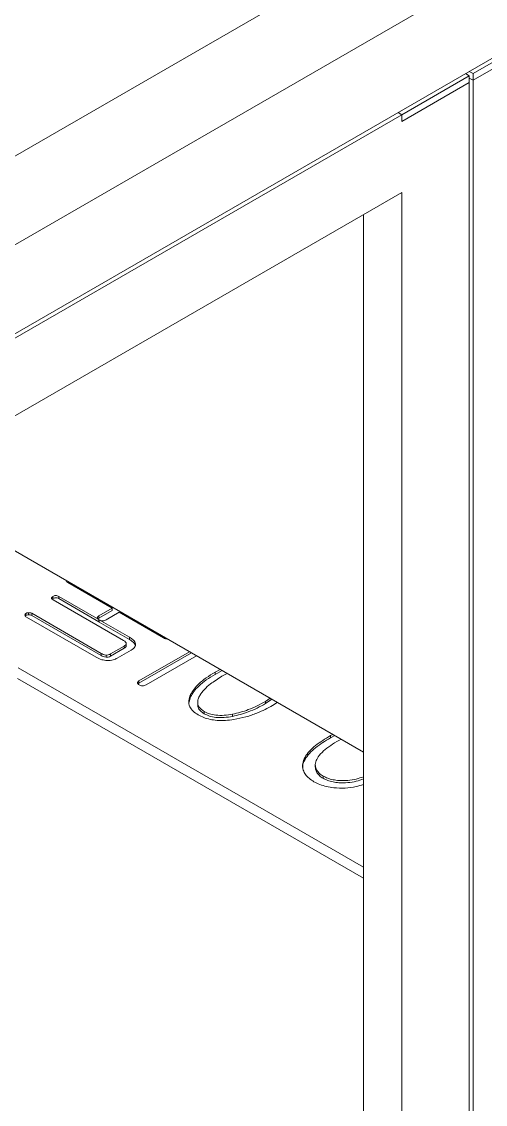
# Model space of a CAD drawing. Header units: millimetres. Extents: x 169 to 14583, y -399 to 10804.
# Drawn here: x 2962.7 to 3133.2, y 7812.9 to 8211.1 of the extents above; entities that cross this region are included whole.
import ezdxf

# ---------------------------------------------------------------- set-up
doc = ezdxf.new("R2010")
doc.units = ezdxf.units.MM
doc.header["$LTSCALE"] = 35

msp = doc.modelspace()

# ---------------------------------------------------------------- linework, layer by layer
at = {"color": 7, "linetype": 'Continuous', "lineweight": 18}
for p, q in [((4863.941, 9228.027), (2742.62, 8003.415)), ((4807.372, 9228.027), (2742.62, 8036.071)), ((3485.082, 8399.367), (2770.905, 7987.081)), ((3153.449, 8206.287), (3128.701, 8191.999)), ((3128.701, 8189.55), (3153.449, 8203.837)), ((3127.286, 8192.816), (3128.701, 8191.999)), ((3127.286, 8191.183), (3102.538, 8176.896)), ((3102.538, 8174.446), (3127.286, 8188.733)), ((3125.872, 8192), (3127.286, 8191.183)), ((3127.286, 8188.733), (3127.286, 8191.183)), ((3127.286, 8190.366), (3128.701, 8189.55)), ((3127.286, 7608.273), (3127.286, 8188.733)), ((3128.701, 8191.999), (3128.701, 8189.55)), ((3128.701, 8189.55), (3128.701, 7607.457)), ((3102.538, 8176.896), (2796.36, 8000.144)), ((3101.123, 8177.712), (3102.538, 8176.896)), ((3102.538, 8176.896), (3102.538, 8174.446)), ((3102.538, 8148.317), (2796.36, 7971.565)), ((3102.538, 7655.379), (3102.538, 8148.317)), ((3088.396, 7663.544), (3088.396, 8140.153)), ((2941.744, 8027.096), (3088.396, 7942.436)), ((2978.935, 8005.626), (2978.917, 8005.531)), ((2979.315, 8005.364), (2979.315, 8005.407)), ((2979.619, 8004.783), (2995.957, 7995.351)), ((2974.154, 7998.896), (2974.154, 7999.712)), ((2974.276, 7998.396), (3000.153, 7983.457)), ((2991.027, 7991.218), (2976.333, 7999.701)), ((2976.333, 7998.884), (2976.333, 7999.701)), ((2991.027, 7990.402), (2976.333, 7998.884)), ((2964.224, 7992.665), (2964.224, 7993.481)), ((2965.209, 7992.914), (2965.209, 7993.731)), ((2991.903, 7978.749), (2966.369, 7993.489)), ((2966.369, 7992.673), (2966.369, 7993.489)), ((2995.957, 7995.351), (2991.033, 7992.508)), ((2995.957, 7994.534), (2991.033, 7991.691)), ((2993.711, 7991.063), (2998.548, 7993.855)), ((2995.957, 7994.534), (2995.957, 7995.351)), ((2998.548, 7993.855), (3014.88, 7984.427)), ((2964.224, 7992.665), (2964.024, 7992.452)), ((2964.433, 7992.114), (2990.048, 7977.327)), ((2991.903, 7977.932), (2966.369, 7992.673)), ((2991.033, 7991.691), (2990.726, 7991.449)), ((2991.027, 7990.402), (2991.027, 7991.218)), ((2991.033, 7991.691), (2991.033, 7992.508)), ((3002.299, 7984.711), (2991.208, 7991.114)), ((2991.208, 7990.297), (2991.208, 7991.114)), ((3002.299, 7983.895), (2991.208, 7990.297)), ((3000.335, 7981.428), (2995.33, 7978.539)), ((3000.335, 7980.612), (3000.335, 7981.428)), ((3001.165, 7981.574), (3001.165, 7982.39)), ((3002.299, 7983.895), (3002.299, 7984.711)), ((3016.182, 7984.018), (3016.335, 7984.035)), ((2991.903, 7977.932), (2991.903, 7978.749)), ((2993.704, 7977.321), (2993.704, 7978.137)), ((3000.335, 7980.612), (2995.33, 7977.722)), ((2995.33, 7977.722), (2995.33, 7978.539)), ((2997.839, 7976.996), (3002.966, 7979.956)), ((3024.409, 7979.374), (3005.82, 7968.643)), ((3025.116, 7978.966), (3005.82, 7967.826)), ((3008.41, 7967.148), (3027, 7977.879)), ((2961.425, 7973.458), (3088.396, 7900.159)), ((2961.101, 7969.562), (3088.396, 7896.077)), ((3035.704, 7972.854), (3033.782, 7971.825)), ((3036.438, 7972.43), (3033.782, 7971.008)), ((3033.782, 7971.008), (3033.782, 7971.825)), ((3036.345, 7970.314), (3038.304, 7971.353)), ((3005.82, 7967.826), (3005.486, 7967.523)), ((3005.82, 7967.826), (3005.82, 7968.643)), ((3024.79, 7962.772), (3024.242, 7960.866)), ((3024.79, 7962.772), (3024.79, 7963.588)), ((3054.067, 7962.253), (3052.32, 7961.092)), ((3054.724, 7961.874), (3052.32, 7960.275)), ((3052.32, 7960.275), (3052.32, 7961.092)), ((3027.407, 7960.877), (3027.407, 7959.856)), ((3029.802, 7956.552), (3029.802, 7957.369)), ((3054.937, 7959.612), (3056.698, 7960.734)), ((3040.211, 7955.575), (3040.211, 7956.391)), ((3076.275, 7948.501), (3077.107, 7948.953)), ((3076.275, 7947.685), (3077.836, 7948.532)), ((3076.275, 7947.685), (3076.275, 7948.501)), ((3080.15, 7947.196), (3079.284, 7946.749)), ((3070.665, 7937.862), (3070.665, 7936.842)), ((3073.536, 7932.8), (3073.536, 7933.617))]:
    msp.add_line(p, q, dxfattribs=at)
for points, knots in [([(2978.917, 8005.531), (2978.988, 8005.372), (2979.116, 8005.089), (2979.464, 8004.877), (2979.619, 8004.783)], [0, 0, 0, 0, 0.55714206, 1, 1, 1, 1]), ([(2974.154, 7999.712), (2973.99, 7999.605), (2973.663, 7999.391), (2973.608, 7998.971), (2973.883, 7998.639), (2974.145, 7998.477), (2974.276, 7998.396)], [0, 0, 0, 0, 0.2805303, 0.5585328, 0.7791121, 1, 1, 1, 1]), ([(2976.333, 7999.701), (2976.159, 7999.792), (2975.812, 7999.974), (2975.133, 8000.074), (2974.555, 7999.933), (2974.288, 7999.786), (2974.154, 7999.712)], [0, 0, 0, 0, 0.2804226, 0.5589144, 0.7791759, 1, 1, 1, 1]), ([(2976.333, 7998.884), (2976.159, 7998.976), (2975.812, 7999.158), (2975.133, 7999.258), (2974.555, 7999.117), (2974.288, 7998.969), (2974.154, 7998.896)], [0, 0, 0, 0, 0.2804226, 0.5589144, 0.7791759, 1, 1, 1, 1]), ([(2964.224, 7993.481), (2964.094, 7993.372), (2963.861, 7993.176), (2963.851, 7992.939), (2963.846, 7992.835)], [0, 0, 0, 0, 0.5581132, 1, 1, 1, 1]), ([(2965.209, 7993.731), (2965.002, 7993.715), (2964.629, 7993.686), (2964.348, 7993.544), (2964.224, 7993.481)], [0, 0, 0, 0, 0.5575777, 1, 1, 1, 1]), ([(2966.369, 7993.489), (2966.178, 7993.579), (2965.837, 7993.739), (2965.401, 7993.733), (2965.209, 7993.731)], [0, 0, 0, 0, 0.5591918, 1, 1, 1, 1]), ([(2963.846, 7992.835), (2963.888, 7992.681), (2963.962, 7992.406), (2964.289, 7992.204), (2964.433, 7992.114)], [0, 0, 0, 0, 0.5582586, 1, 1, 1, 1]), ([(2965.209, 7992.914), (2965.002, 7992.898), (2964.629, 7992.869), (2964.348, 7992.728), (2964.224, 7992.665)], [0, 0, 0, 0, 0.5575777, 1, 1, 1, 1]), ([(2966.369, 7992.673), (2966.178, 7992.762), (2965.837, 7992.922), (2965.401, 7992.917), (2965.209, 7992.914)], [0, 0, 0, 0, 0.5591918, 1, 1, 1, 1]), ([(2991.033, 7992.508), (2990.874, 7992.404), (2990.558, 7992.199), (2990.435, 7991.799), (2990.668, 7991.465), (2990.907, 7991.3), (2991.027, 7991.218)], [0, 0, 0, 0, 0.2805327, 0.559011, 0.7792306, 1, 1, 1, 1]), ([(2991.208, 7991.114), (2991.407, 7991.009), (2991.803, 7990.8), (2992.566, 7990.687), (2993.24, 7990.819), (2993.554, 7990.981), (2993.711, 7991.063)], [0, 0, 0, 0, 0.2809584, 0.5593693, 0.779233, 1, 1, 1, 1]), ([(3000.153, 7983.457), (3000.439, 7983.286), (3000.948, 7982.982), (3001.099, 7982.571), (3001.165, 7982.39)], [0, 0, 0, 0, 0.5615676, 1, 1, 1, 1]), ([(3001.165, 7982.39), (3001.155, 7982.286), (3001.136, 7982.078), (3000.835, 7981.744), (3000.525, 7981.548), (3000.335, 7981.428)], [0, 0, 0, 0, 0.2795353, 0.5600283, 1, 1, 1, 1]), ([(3001.165, 7981.574), (3001.155, 7981.47), (3001.136, 7981.262), (3000.835, 7980.927), (3000.525, 7980.731), (3000.335, 7980.612)], [0, 0, 0, 0, 0.2795353, 0.5600283, 1, 1, 1, 1]), ([(3004.579, 7982.211), (3004.505, 7982.478), (3004.357, 7983.011), (3003.593, 7983.881), (3002.789, 7984.396), (3002.299, 7984.711)], [0, 0, 0, 0, 0.2798809, 0.5602491, 1, 1, 1, 1]), ([(3004.579, 7981.394), (3004.505, 7981.661), (3004.357, 7982.195), (3003.593, 7983.065), (3002.789, 7983.58), (3002.299, 7983.895)], [0, 0, 0, 0, 0.2798809, 0.5602491, 1, 1, 1, 1]), ([(3002.966, 7979.956), (3003.238, 7980.131), (3003.78, 7980.48), (3004.492, 7981.229), (3004.546, 7981.839), (3004.579, 7982.211)], [0, 0, 0, 0, 0.2805217, 0.5609651, 1, 1, 1, 1]), ([(3014.88, 7984.427), (3015.091, 7984.315), (3015.467, 7984.114), (3015.963, 7984.047), (3016.182, 7984.018)], [0, 0, 0, 0, 0.5602336, 1, 1, 1, 1]), ([(2990.048, 7977.327), (2990.705, 7976.984), (2991.879, 7976.371), (2993.423, 7976.194), (2994.102, 7976.116)], [0, 0, 0, 0, 0.560196, 1, 1, 1, 1]), ([(2993.704, 7978.137), (2993.323, 7978.208), (2992.639, 7978.334), (2992.128, 7978.622), (2991.903, 7978.749)], [0, 0, 0, 0, 0.5584796, 1, 1, 1, 1]), ([(2993.704, 7977.321), (2993.323, 7977.391), (2992.639, 7977.517), (2992.128, 7977.805), (2991.903, 7977.932)], [0, 0, 0, 0, 0.5584796, 1, 1, 1, 1]), ([(2995.33, 7978.539), (2995.068, 7978.402), (2994.602, 7978.157), (2993.978, 7978.144), (2993.704, 7978.137)], [0, 0, 0, 0, 0.5605251, 1, 1, 1, 1]), ([(2995.33, 7977.722), (2995.068, 7977.585), (2994.602, 7977.341), (2993.978, 7977.327), (2993.704, 7977.321)], [0, 0, 0, 0, 0.5605251, 1, 1, 1, 1]), ([(2994.102, 7976.116), (2994.491, 7976.121), (2995.269, 7976.13), (2996.607, 7976.392), (2997.372, 7976.767), (2997.839, 7976.996)], [0, 0, 0, 0, 0.28022999, 0.56089878, 1, 1, 1, 1]), ([(3033.782, 7971.825), (3032.683, 7971.159), (3030.485, 7969.828), (3027.926, 7967.73), (3025.95, 7965.651), (3025.176, 7964.276), (3024.79, 7963.588)], [0, 0, 0, 0, 0.2800565, 0.5600469, 0.7800578, 1, 1, 1, 1]), ([(3033.782, 7971.008), (3032.683, 7970.343), (3030.485, 7969.011), (3027.926, 7966.913), (3025.95, 7964.834), (3025.176, 7963.459), (3024.79, 7962.772)], [0, 0, 0, 0, 0.2800565, 0.5600469, 0.7800578, 1, 1, 1, 1]), ([(3028.203, 7963.323), (3028.716, 7964.06), (3029.742, 7965.533), (3032.463, 7967.909), (3034.873, 7969.402), (3036.345, 7970.314)], [0, 0, 0, 0, 0.2799161, 0.5600081, 1, 1, 1, 1]), ([(3005.82, 7968.643), (3005.633, 7968.511), (3005.299, 7968.276), (3005.295, 7967.974), (3005.294, 7967.841)], [0, 0, 0, 0, 0.5593641, 1, 1, 1, 1]), ([(3005.294, 7967.841), (3005.354, 7967.703), (3005.461, 7967.457), (3005.757, 7967.269), (3005.887, 7967.187)], [0, 0, 0, 0, 0.5578465, 1, 1, 1, 1]), ([(3005.887, 7967.187), (3006.078, 7967.087), (3006.42, 7966.909), (3006.865, 7966.848), (3007.061, 7966.82)], [0, 0, 0, 0, 0.559262, 1, 1, 1, 1]), ([(3007.061, 7966.82), (3007.348, 7966.836), (3007.862, 7966.863), (3008.242, 7967.06), (3008.41, 7967.148)], [0, 0, 0, 0, 0.5582277, 1, 1, 1, 1]), ([(3024.79, 7963.588), (3024.509, 7962.854), (3023.948, 7961.387), (3024.309, 7959.275), (3025.594, 7957.466), (3026.946, 7956.578), (3027.623, 7956.134)], [0, 0, 0, 0, 0.2801749, 0.5599008, 0.7798868, 1, 1, 1, 1]), ([(3029.802, 7957.369), (3029.345, 7957.667), (3028.432, 7958.265), (3027.634, 7959.384), (3027.325, 7960.638), (3027.506, 7961.978), (3027.971, 7962.875), (3028.203, 7963.323)], [0, 0, 0, 0, 0.1866163, 0.3732237, 0.5597866, 0.779818, 1, 1, 1, 1]), ([(3052.32, 7961.092), (3051.328, 7960.542), (3049.345, 7959.443), (3046.273, 7958.12), (3043.237, 7957.064), (3041.22, 7956.615), (3040.211, 7956.391)], [0, 0, 0, 0, 0.2800532, 0.5600313, 0.7800475, 1, 1, 1, 1]), ([(3029.802, 7956.552), (3029.343, 7956.851), (3028.425, 7957.448), (3027.661, 7958.567), (3027.357, 7959.426), (3027.428, 7959.889), (3027.438, 7959.957)], [0, 0, 0, 0, 0.3152907, 0.6305662, 0.9457668, 1, 1, 1, 1]), ([(3040.211, 7956.391), (3039.207, 7956.225), (3037.2, 7955.894), (3034.254, 7955.929), (3031.669, 7956.436), (3030.424, 7957.058), (3029.802, 7957.369)], [0, 0, 0, 0, 0.28034108, 0.56008054, 0.78003217, 1, 1, 1, 1]), ([(3052.32, 7960.275), (3051.328, 7959.726), (3049.345, 7958.626), (3046.273, 7957.303), (3043.237, 7956.247), (3041.22, 7955.799), (3040.211, 7955.575)], [0, 0, 0, 0, 0.2800532, 0.5600313, 0.7800475, 1, 1, 1, 1]), ([(3040.67, 7954.421), (3042.179, 7954.717), (3045.199, 7955.31), (3048.986, 7956.669), (3052.235, 7958.107), (3054.037, 7959.11), (3054.937, 7959.612)], [0, 0, 0, 0, 0.27982074, 0.55978485, 0.77988109, 1, 1, 1, 1]), ([(3027.623, 7956.134), (3028.276, 7955.796), (3029.582, 7955.119), (3031.955, 7954.427), (3034.675, 7954.05), (3037.645, 7954.026), (3039.661, 7954.289), (3040.67, 7954.421)], [0, 0, 0, 0, 0.1866602, 0.3733342, 0.5600041, 0.7799252, 1, 1, 1, 1]), ([(3040.211, 7955.575), (3039.207, 7955.409), (3037.2, 7955.077), (3034.254, 7955.113), (3031.669, 7955.619), (3030.424, 7956.241), (3029.802, 7956.552)], [0, 0, 0, 0, 0.28034108, 0.56008054, 0.78003217, 1, 1, 1, 1]), ([(3070.183, 7931.565), (3069.555, 7931.965), (3068.298, 7932.765), (3066.985, 7934.21), (3066.031, 7936.02), (3065.857, 7938.203), (3066.77, 7940.585), (3068.418, 7942.827), (3070.71, 7944.868), (3073.348, 7946.759), (3075.299, 7947.921), (3076.275, 7948.501)], [0, 0, 0, 0, 0.0833284, 0.1666536, 0.2499745, 0.3747403, 0.4996486, 0.6246671, 0.7497315, 0.8748541, 1, 1, 1, 1]), ([(3066.113, 7936.575), (3066.075, 7936.842), (3065.924, 7937.915), (3066.821, 7939.769), (3068.404, 7942.01), (3070.713, 7944.051), (3073.348, 7945.943), (3075.299, 7947.104), (3076.275, 7947.685)], [0, 0, 0, 0, 0.0618286, 0.2492473, 0.4368315, 0.6244845, 0.8122247, 1, 1, 1, 1]), ([(3079.284, 7946.749), (3078.279, 7946.143), (3076.269, 7944.932), (3073.633, 7942.921), (3071.74, 7940.878), (3070.674, 7938.863), (3070.598, 7937.16), (3071.21, 7935.733), (3072.089, 7934.565), (3073.054, 7933.933), (3073.536, 7933.617)], [0, 0, 0, 0, 0.1668352, 0.3335991, 0.5002227, 0.6251858, 0.7498884, 0.833289, 0.9166396, 1, 1, 1, 1]), ([(3070.786, 7936.942), (3070.758, 7936.677), (3070.684, 7935.99), (3071.23, 7934.916), (3072.084, 7933.749), (3073.052, 7933.117), (3073.536, 7932.8)], [0, 0, 0, 0, 0.1739532, 0.4494013, 0.7246843, 1, 1, 1, 1]), ([(3073.536, 7933.617), (3074.083, 7933.338), (3075.177, 7932.781), (3077.19, 7932.26), (3079.667, 7931.911), (3082.606, 7931.937), (3085.724, 7932.434), (3087.525, 7933.071), (3088.396, 7933.379)], [0, 0, 0, 0, 0.1352201, 0.2704352, 0.4057082, 0.6079871, 0.8105701, 1, 1, 1, 1]), ([(3088.396, 7930.479), (3087.498, 7930.22), (3085.356, 7929.602), (3081.616, 7929.134), (3077.871, 7929.215), (3074.747, 7929.743), (3072.251, 7930.486), (3070.873, 7931.205), (3070.183, 7931.565)], [0, 0, 0, 0, 0.1527787, 0.3645982, 0.5761323, 0.7174289, 0.8587101, 1, 1, 1, 1]), ([(3073.536, 7932.8), (3074.083, 7932.522), (3075.177, 7931.964), (3077.19, 7931.443), (3079.667, 7931.094), (3082.606, 7931.12), (3085.724, 7931.618), (3087.525, 7932.255), (3088.396, 7932.562)], [0, 0, 0, 0, 0.1352201, 0.2704352, 0.4057082, 0.6079871, 0.8105701, 1, 1, 1, 1])]:
    msp.add_open_spline(points, degree=3, knots=knots, dxfattribs=at)

doc.saveas('drawing.dxf')
